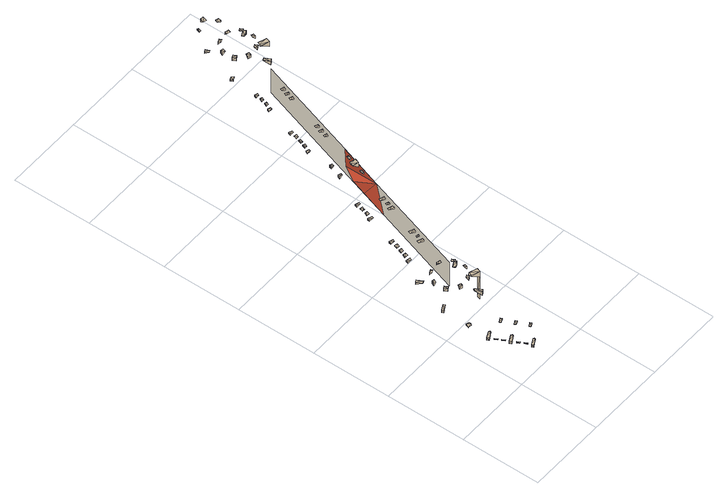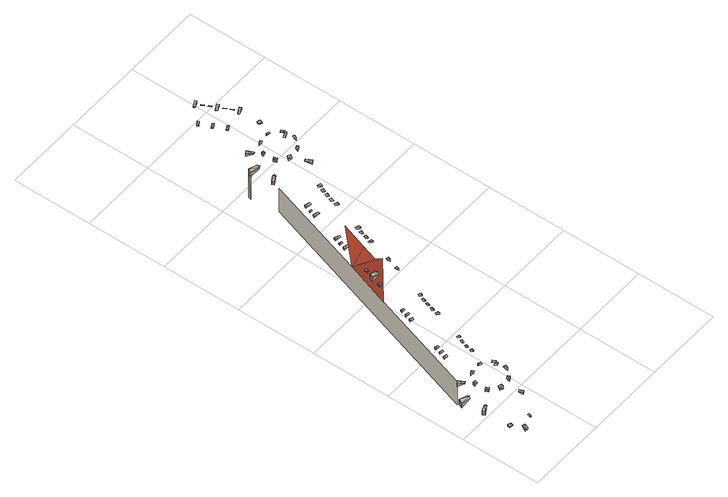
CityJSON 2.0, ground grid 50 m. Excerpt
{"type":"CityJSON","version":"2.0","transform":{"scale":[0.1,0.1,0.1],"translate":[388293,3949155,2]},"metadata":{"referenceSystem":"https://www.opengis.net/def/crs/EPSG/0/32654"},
"CityObjects":{
"building1":{"type":"Building","attributes":{"延べ面積換算係数":"0.85","大字・町コード":"55","町・丁目コード":"1","13+区市町村コード+大字・町コード+町・丁目コード":"13101055001","地区計画":"大手町・丸の内・有楽町地区","class":"3002","usage":"431","measuredHeight":35.5,"storeysAboveGround":3,"storeysBelowGround":1,"RiverFloodingRiskAttribute.description":"10","RiverFloodingRiskAttribute.rank":"1","RiverFloodingRiskAttribute.depth":0.1,"RiverFloodingRiskAttribute.adminType":"2","RiverFloodingRiskAttribute.scale":"2","HighTideRiskAttribute.description":"2","HighTideRiskAttribute.rank":"1","HighTideRiskAttribute.depth":0.02,"BuildingDetailAttribute.buildingRoofEdgeArea":8094.46,"BuildingDetailAttribute.fireproofStructureType":"1001","BuildingDetailAttribute.urbanPlanType":"21","BuildingDetailAttribute.areaClassificationType":"22","BuildingDetailAttribute.districtsAndZonesType":"10","BuildingDetailAttribute.landUseType":"216","BuildingDetailAttribute.detailedUsage":"1431","BuildingDetailAttribute.specifiedBuildingCoverageRate":80,"BuildingDetailAttribute.specifiedFloorAreaRate":900,"BuildingDetailAttribute.surveyYear":2021,"BuildingIDAttribute.prefecture":"13","BuildingIDAttribute.city":"13101","heritageComplexName":"東京駅丸ノ内本屋","heritageRecordIds":"national_classified:103","heritageRecordNames":"東京駅丸ノ内本屋","heritageRecordTypes":"建造物","heritageEntityClasses":"building_direct","heritageMatchMethod":"point_in_building"},"address":[{"country":"日本","locality":"東京都千代田区丸の内一丁目"}],"children":["building1-1"],"geometry":[{"type":"MultiSurface","lod":"2","boundaries":[[[0,1,2]],[[3,0,2]],[[2,4,3]],[[5,6,7,2,8,9]],[[2,7,4]]],"semantics":{"surfaces":[{"type":"RoofSurface"},{"type":"WallSurface"}],"values":[0,0,0,1,0]}}]},
"building1-1":{"type":"BuildingInstallation","parents":["building1"],"geometry":[{"type":"MultiSurface","lod":"2","boundaries":[[[10,11,12]],[[13,14,15]],[[16,17,18]],[[19,20,21]],[[22,23,24]],[[25,26,27]],[[28,29,30]],[[30,31,32]],[[33,34,35]],[[36,37,38]],[[39,40,41]],[[42,43,44]],[[45,46,47]],[[48,49,50]],[[51,52,53]],[[54,55,56]],[[57,58,59]],[[60,61,62]],[[63,64,65]],[[66,67,68]],[[69,70,71]],[[72,73,74]],[[75,76,77]],[[78,79,80]],[[81,82,83]],[[84,85,86]],[[87,88,89]],[[90,91,92]],[[93,94,95]],[[96,97,98]],[[99,100,101]],[[102,103,104]],[[105,106,107]],[[108,109,110]],[[111,112,113]],[[114,115,116]],[[117,118,119]],[[120,121,122]],[[123,124,125]],[[126,127,128]],[[129,130,131]],[[132,133,134]],[[135,136,137]],[[138,139,140]],[[141,142,143]],[[144,145,146]],[[147,148,149]],[[150,151,152]],[[153,154,155]],[[156,157,158]],[[159,160,161]],[[162,163,164]],[[165,166,167]],[[168,169,170]],[[171,172,173]],[[174,175,176]],[[177,178,179]],[[180,181,182]],[[183,184,185]],[[186,187,188]],[[189,190,191]],[[192,193,194]],[[195,196,197]],[[198,199,200]],[[201,202,203]],[[204,205,206]],[[207,208,209]],[[210,211,212]],[[213,214,215]],[[216,217,218]],[[219,220,221]],[[222,223,224]],[[225,226,227]],[[228,229,230]],[[231,232,233]],[[234,235,236]],[[237,238,239]],[[240,241,242]],[[243,244,245]],[[246,247,248]],[[249,250,251]],[[252,253,254]],[[255,256,257]],[[258,259,260]],[[261,262,263]],[[264,265,266]],[[267,268,269]],[[270,271,272]],[[273,274,275]],[[276,277,278]],[[279,280,281]],[[282,283,284]],[[285,286,287]],[[288,289,290]],[[291,292,293]],[[294,295,296]],[[297,298,299]],[[300,301,302]],[[303,304,305]],[[306,307,308]],[[309,310,311]],[[312,313,314]],[[315,316,317]],[[318,319,320]],[[321,322,323]],[[324,325,326]],[[327,328,329]],[[330,331,332]],[[333,334,335]],[[336,337,338]],[[339,340,341]],[[342,343,344]],[[345,346,347]],[[348,349,350]],[[351,352,353]],[[354,355,353]],[[356,357,358]],[[20,19,22]],[[22,19,23]],[[20,22,24]],[[21,20,24]],[[25,27,359]],[[359,27,360]],[[359,360,361]],[[359,26,25]],[[361,26,359]],[[362,363,364]],[[365,362,364]],[[362,365,366]],[[367,362,366]],[[363,13,368]],[[363,14,13]],[[363,367,14]],[[362,367,363]],[[367,366,15]],[[14,367,15]],[[369,370,371]],[[372,369,371]],[[370,369,28]],[[28,369,29]],[[372,371,32]],[[31,372,32]],[[29,31,30]],[[369,372,31]],[[29,369,31]],[[373,374,375]],[[376,377,374]],[[373,376,374]],[[374,378,379]],[[375,374,379]],[[376,373,380]],[[381,376,380]],[[380,373,379]],[[379,373,375]],[[382,383,381]],[[384,382,381]],[[381,377,376]],[[381,382,377]],[[385,386,387]],[[388,385,387]],[[385,389,386]],[[34,389,385]],[[33,389,34]],[[390,388,387]],[[38,37,390]],[[37,388,390]],[[34,36,35]],[[34,37,36]],[[385,388,37]],[[34,385,37]],[[42,41,40]],[[43,42,40]],[[44,43,40]],[[39,44,40]],[[44,39,41]],[[42,44,41]],[[46,45,49]],[[48,46,49]],[[48,50,47]],[[46,48,47]],[[45,47,49]],[[49,47,50]],[[55,53,52]],[[56,55,52]],[[52,51,56]],[[56,51,54]],[[55,54,51]],[[53,55,51]],[[57,60,62]],[[58,57,62]],[[61,59,62]],[[62,59,58]],[[59,61,60]],[[57,59,60]],[[63,67,66]],[[64,63,66]],[[68,65,66]],[[66,65,64]],[[65,68,67]],[[63,65,67]],[[73,71,74]],[[74,71,70]],[[69,72,70]],[[70,72,74]],[[73,72,71]],[[71,72,69]],[[76,75,80]],[[79,76,80]],[[78,77,76]],[[79,78,76]],[[77,78,75]],[[75,78,80]],[[82,81,86]],[[85,82,86]],[[84,83,85]],[[85,83,82]],[[84,86,83]],[[83,86,81]],[[87,92,88]],[[88,92,91]],[[91,90,88]],[[88,90,89]],[[93,391,94]],[[94,391,392]],[[393,394,392]],[[391,393,392]],[[395,392,394]],[[395,94,392]],[[95,94,395]],[[101,98,99]],[[99,98,97]],[[97,96,100]],[[99,97,100]],[[105,104,106]],[[106,104,103]],[[103,102,106]],[[106,102,107]],[[354,396,397]],[[355,354,397]],[[355,351,353]],[[397,398,351]],[[355,397,351]],[[398,399,400]],[[397,396,399]],[[398,397,399]],[[401,398,400]],[[352,351,401]],[[351,398,401]],[[402,403,404]],[[405,402,404]],[[406,407,403]],[[402,406,403]],[[404,408,409]],[[405,404,409]],[[410,409,408]],[[411,410,408]],[[406,410,411]],[[407,406,411]],[[409,402,405]],[[410,406,402]],[[409,410,402]],[[412,413,414]],[[415,412,414]],[[416,415,414]],[[417,416,414]],[[418,416,417]],[[419,418,417]],[[416,412,415]],[[418,420,412]],[[416,418,412]],[[420,421,422]],[[421,418,423]],[[418,419,423]],[[420,418,421]],[[424,420,422]],[[425,412,420]],[[413,412,425]],[[425,420,424]],[[426,427,428]],[[426,429,427]],[[430,429,426]],[[18,109,108]],[[17,109,18]],[[427,429,109]],[[17,427,109]],[[431,429,430]],[[431,109,429]],[[110,109,431]],[[17,16,432]],[[427,433,428]],[[427,432,433]],[[427,17,432]],[[356,434,357]],[[357,434,435]],[[436,435,434]],[[436,437,435]],[[438,437,439]],[[438,435,437]],[[438,357,435]],[[438,358,357]],[[440,441,442]],[[442,441,443]],[[443,441,444]],[[440,442,445]],[[445,446,447]],[[445,444,446]],[[445,443,444]],[[442,443,445]],[[448,449,450]],[[449,451,450]],[[452,449,448]],[[450,451,453]],[[454,450,453]],[[451,449,455]],[[453,451,455]],[[452,456,455]],[[449,452,455]],[[448,457,458]],[[450,454,457]],[[448,450,457]],[[459,448,458]],[[456,452,448]],[[459,456,448]],[[460,112,111]],[[461,460,111]],[[462,463,116]],[[115,462,116]],[[460,461,463]],[[462,460,463]],[[114,462,115]],[[113,462,114]],[[113,460,462]],[[112,460,113]],[[464,465,466]],[[467,464,466]],[[467,466,122]],[[121,467,122]],[[464,118,117]],[[465,464,117]],[[120,467,121]],[[119,467,120]],[[119,464,467]],[[118,464,119]],[[468,469,470]],[[471,468,470]],[[471,470,472]],[[473,471,472]],[[474,469,475]],[[475,469,468]],[[475,476,477]],[[474,475,477]],[[476,473,472]],[[477,476,472]],[[473,468,471]],[[473,475,468]],[[476,475,473]],[[126,128,125]],[[125,128,123]],[[125,124,127]],[[126,125,127]],[[133,132,130]],[[130,132,131]],[[130,129,134]],[[133,130,134]],[[139,138,136]],[[136,138,137]],[[136,135,140]],[[139,136,140]],[[144,146,143]],[[143,146,141]],[[142,145,143]],[[143,145,144]],[[147,149,152]],[[152,149,150]],[[151,148,152]],[[152,148,147]],[[154,153,157]],[[157,153,158]],[[157,156,155]],[[154,157,155]],[[160,159,163]],[[163,159,164]],[[163,162,161]],[[160,163,161]],[[166,165,169]],[[169,165,170]],[[169,168,167]],[[166,169,167]],[[172,171,175]],[[175,171,176]],[[175,174,173]],[[172,175,173]],[[179,178,181]],[[180,179,181]],[[180,182,179]],[[179,182,177]],[[185,184,186]],[[188,185,186]],[[188,187,185]],[[185,187,183]],[[191,190,193]],[[192,191,193]],[[192,194,191]],[[191,194,189]],[[196,478,479]],[[197,196,479]],[[478,200,199]],[[479,478,199]],[[198,196,195]],[[198,478,196]],[[200,478,198]],[[480,205,204]],[[480,202,205]],[[203,202,480]],[[480,481,201]],[[203,480,201]],[[204,206,481]],[[480,204,481]],[[205,481,206]],[[202,201,481]],[[205,202,481]],[[482,483,484]],[[482,485,483]],[[486,485,482]],[[487,484,483]],[[488,487,483]],[[485,489,490]],[[485,486,489]],[[490,488,485]],[[485,488,483]],[[491,492,493]],[[494,492,491]],[[494,495,492]],[[496,495,494]],[[497,498,495]],[[496,497,495]],[[499,495,498]],[[499,492,495]],[[493,492,499]],[[500,209,501]],[[501,209,208]],[[500,501,502]],[[503,208,207]],[[503,501,208]],[[502,501,503]],[[214,213,211]],[[211,213,212]],[[210,215,211]],[[211,215,214]],[[217,504,218]],[[220,219,504]],[[217,220,504]],[[220,505,221]],[[217,216,505]],[[220,217,505]],[[222,227,223]],[[223,227,226]],[[223,226,225]],[[224,223,225]],[[228,233,229]],[[229,233,232]],[[229,232,231]],[[230,229,231]],[[506,235,234]],[[507,506,234]],[[506,507,508]],[[509,506,508]],[[235,510,236]],[[506,509,510]],[[235,506,510]],[[237,242,238]],[[238,242,241]],[[241,240,238]],[[238,240,239]],[[244,243,248]],[[247,244,248]],[[244,247,246]],[[245,244,246]],[[511,512,513]],[[514,511,513]],[[511,250,249]],[[512,511,249]],[[250,515,251]],[[511,514,515]],[[250,511,515]],[[516,517,518]],[[519,516,518]],[[516,519,520]],[[521,516,520]],[[517,516,522]],[[522,516,521]],[[523,518,517]],[[522,523,517]],[[252,257,253]],[[253,257,256]],[[256,255,253]],[[253,255,254]],[[261,260,262]],[[262,260,259]],[[262,259,258]],[[263,262,258]],[[268,267,265]],[[265,267,266]],[[264,269,265]],[[265,269,268]],[[271,270,524]],[[524,270,525]],[[524,525,526]],[[527,524,526]],[[524,528,271]],[[528,272,271]],[[527,528,524]],[[529,530,531]],[[532,529,531]],[[529,274,273]],[[530,529,273]],[[274,533,275]],[[529,533,274]],[[532,533,529]],[[534,535,536]],[[537,534,536]],[[535,538,539]],[[536,535,539]],[[534,540,538]],[[535,534,538]],[[541,540,534]],[[537,541,534]],[[280,279,277]],[[277,279,278]],[[276,281,277]],[[277,281,280]],[[542,543,544]],[[544,543,545]],[[543,542,546]],[[547,543,546]],[[543,547,548]],[[545,543,548]],[[548,544,545]],[[546,542,544]],[[549,550,551]],[[551,550,552]],[[553,549,551]],[[554,553,551]],[[552,550,12]],[[11,552,12]],[[555,11,10]],[[554,11,555]],[[551,552,11]],[[554,551,11]],[[556,349,557]],[[348,557,349]],[[556,557,283]],[[283,557,284]],[[558,559,560]],[[561,558,560]],[[559,562,560]],[[559,285,562]],[[286,285,559]],[[563,558,561]],[[563,289,558]],[[290,289,563]],[[558,286,559]],[[289,286,558]],[[289,287,286]],[[288,287,289]],[[292,291,295]],[[294,292,295]],[[296,293,292]],[[294,296,292]],[[564,565,566]],[[567,564,566]],[[564,567,299]],[[298,564,299]],[[564,568,565]],[[298,568,564]],[[297,568,298]],[[301,300,303]],[[305,301,303]],[[305,304,302]],[[301,305,302]],[[300,302,303]],[[303,302,304]],[[307,306,310]],[[309,307,310]],[[306,308,311]],[[310,306,311]],[[311,308,307]],[[309,311,307]],[[316,315,314]],[[313,316,314]],[[317,316,312]],[[312,316,313]],[[317,312,315]],[[315,312,314]],[[318,322,321]],[[319,318,321]],[[323,320,319]],[[321,323,319]],[[320,323,318]],[[318,323,322]],[[329,328,325]],[[325,328,326]],[[325,324,327]],[[329,325,327]],[[326,328,324]],[[324,328,327]],[[330,334,333]],[[331,330,333]],[[333,335,331]],[[331,335,332]],[[334,330,335]],[[335,330,332]],[[337,336,341]],[[340,337,341]],[[338,337,339]],[[339,337,340]],[[338,339,336]],[[336,339,341]],[[346,344,343]],[[347,346,343]],[[342,345,347]],[[343,342,347]],[[346,345,342]],[[344,346,342]],[[569,283,282]],[[569,556,283]],[[570,556,569]],[[556,570,350]],[[349,556,350]],[[378,377,384]],[[374,377,378]],[[527,526,528]],[[531,533,532]],[[553,554,555]],[[496,494,497]],[[509,508,510]],[[515,514,251]],[[514,513,251]],[[568,566,565]],[[364,363,368]],[[394,393,395]],[[400,399,401]],[[422,421,424]],[[428,433,426]],[[458,457,459]],[[512,249,513]],[[513,249,251]],[[520,523,522]],[[521,520,522]],[[523,520,519]],[[518,523,519]],[[252,254,257]],[[257,254,255]],[[261,263,258]],[[260,261,258]],[[267,269,266]],[[266,269,264]],[[270,526,525]],[[272,526,270]],[[528,526,272]],[[273,531,530]],[[275,533,273]],[[273,533,531]],[[539,538,540]],[[541,539,540]],[[541,537,536]],[[539,541,536]],[[279,281,278]],[[278,281,276]],[[548,547,546]],[[544,548,546]],[[549,12,550]],[[553,12,549]],[[553,10,12]],[[555,10,553]],[[193,190,189]],[[194,193,189]],[[199,197,479]],[[198,195,197]],[[199,198,197]],[[489,487,488]],[[490,489,488]],[[482,489,486]],[[482,487,489]],[[484,487,482]],[[498,494,499]],[[499,491,493]],[[497,494,498]],[[499,494,491]],[[503,500,502]],[[503,209,500]],[[207,209,503]],[[213,215,212]],[[212,215,210]],[[219,221,505]],[[504,219,505]],[[218,504,505]],[[216,218,505]],[[222,224,225]],[[227,222,225]],[[228,230,231]],[[233,228,231]],[[510,234,236]],[[508,507,234]],[[510,508,234]],[[239,240,237]],[[237,240,242]],[[243,245,246]],[[248,243,246]],[[282,284,557]],[[569,282,557]],[[569,350,570]],[[569,348,350]],[[557,348,569]],[[561,560,562]],[[563,561,562]],[[285,563,562]],[[287,290,285]],[[285,290,563]],[[288,290,287]],[[291,293,295]],[[295,293,296]],[[566,299,567]],[[568,299,566]],[[297,299,568]],[[21,24,19]],[[19,24,23]],[[26,361,27]],[[361,360,27]],[[15,364,13]],[[13,364,368]],[[366,364,15]],[[365,364,366]],[[28,32,370]],[[370,32,371]],[[30,32,28]],[[378,380,379]],[[384,380,378]],[[381,380,384]],[[389,390,387]],[[386,389,387]],[[33,390,389]],[[35,36,33]],[[33,38,390]],[[36,38,33]],[[89,90,87]],[[87,90,92]],[[395,93,95]],[[393,391,395]],[[391,93,395]],[[101,100,98]],[[98,100,96]],[[107,102,105]],[[105,102,104]],[[354,401,396]],[[396,401,399]],[[353,352,354]],[[352,401,354]],[[411,403,407]],[[408,403,411]],[[404,403,408]],[[423,425,424]],[[421,423,424]],[[413,417,414]],[[425,417,413]],[[425,419,417]],[[423,419,425]],[[431,433,432]],[[430,426,431]],[[431,426,433]],[[432,110,431]],[[16,18,432]],[[432,108,110]],[[432,18,108]],[[436,438,439]],[[437,436,439]],[[436,358,438]],[[436,356,358]],[[434,356,436]],[[441,440,445]],[[444,441,445]],[[459,455,456]],[[459,453,455]],[[457,454,453]],[[459,457,453]],[[113,461,111]],[[113,463,461]],[[114,116,463]],[[113,114,463]],[[119,465,117]],[[119,466,465]],[[120,122,466]],[[119,120,466]],[[470,477,472]],[[469,474,477]],[[470,469,477]],[[127,124,123]],[[128,127,123]],[[131,132,134]],[[129,131,134]],[[138,140,137]],[[137,140,135]],[[141,146,145]],[[142,141,145]],[[150,149,148]],[[151,150,148]],[[153,155,158]],[[158,155,156]],[[159,161,164]],[[164,161,162]],[[165,167,170]],[[170,167,168]],[[171,173,176]],[[176,173,174]],[[181,178,177]],[[182,181,177]],[[183,187,186]],[[184,183,186]]]}]}
},
"vertices":[
[401,1367,231],[344,1196,231],[523,1380,191],[433,1465,231],[448,1528,293],[825,2322,9],[825,2322,191],[615,1665,191],[317,734,191],[317,734,9],
[837,2383,227],[839,2382,227],[839,2382,226],[95,732,225],[93,733,225],[93,733,224],[143,249,202],[143,249,203],[140,251,203],[323,1369,202],[323,1369,212],[347,1362,212],[319,1354,212],[319,1354,202],[343,1347,212],[1,539,225],[38,558,225],[1,539,208],[291,670,221],[291,670,225],[281,674,225],[283,685,225],[283,685,221],[218,489,221],[218,489,225],[221,497,225],[223,498,225],[233,496,225],[233,496,221],[148,524,318],[143,510,318],[143,510,297],[124,516,297],[124,516,318],[129,530,318],[126,711,299],[126,711,318],[132,699,318],[107,701,318],[107,701,299],[114,689,318],[255,594,318],[268,590,318],[268,590,298],[249,577,318],[262,572,298],[262,572,318],[205,515,296],[205,515,318],[198,528,318],[221,523,296],[214,537,318],[221,523,318],[65,575,297],[65,575,318],[78,582,318],[76,555,318],[76,555,297],[89,562,318],[74,631,318],[61,636,318],[61,636,298],[82,651,318],[68,656,298],[68,656,318],[208,711,296],[208,711,318],[203,697,318],[183,703,318],[187,718,318],[187,718,296],[264,652,298],[264,652,318],[252,646,318],[242,665,318],[255,671,318],[255,671,298],[27,208,198],[27,208,200],[32,211,200],[42,191,200],[37,189,200],[37,189,198],[45,172,198],[45,172,200],[50,175,200],[97,85,200],[90,82,200],[90,82,198],[81,101,200],[87,105,200],[81,101,197],[115,49,200],[109,46,200],[109,46,198],[100,65,198],[100,65,200],[106,68,200],[136,257,203],[137,261,203],[137,261,202],[548,1582,225],[548,1582,227],[547,1591,227],[550,1599,227],[554,1605,227],[554,1605,225],[511,1467,224],[511,1467,227],[511,1476,227],[513,1483,227],[518,1489,227],[518,1489,225],[364,977,201],[348,982,207],[364,977,207],[360,965,207],[344,970,207],[360,965,201],[430,1249,208],[448,1243,208],[448,1243,202],[444,1231,202],[444,1231,208],[426,1237,208],[616,1841,214],[639,1834,214],[639,1834,204],[634,1822,204],[634,1822,214],[612,1829,214],[351,939,201],[319,950,213],[351,939,213],[346,925,213],[315,935,213],[346,925,201],[371,1001,213],[340,1012,213],[371,1001,201],[376,1015,201],[344,1026,213],[376,1015,213],[432,1191,201],[432,1191,213],[402,1202,213],[406,1216,213],[437,1206,213],[437,1206,201],[456,1268,202],[456,1268,213],[426,1278,213],[431,1292,213],[461,1282,213],[461,1282,201],[622,1782,204],[622,1782,213],[602,1789,213],[607,1803,213],[627,1796,213],[627,1796,204],[646,1859,204],[646,1859,213],[627,1866,213],[631,1880,213],[651,1874,213],[651,1874,204],[749,2178,203],[728,2185,213],[749,2178,213],[744,2163,213],[724,2170,213],[744,2163,203],[737,2138,203],[715,2146,213],[737,2138,213],[711,2133,213],[733,2126,203],[733,2126,213],[725,2101,203],[704,2108,213],[725,2101,213],[720,2087,213],[699,2094,213],[720,2087,204],[427,1620,242],[427,1620,259],[442,1615,259],[425,1614,243],[428,1603,249],[423,1605,243],[414,1523,259],[397,1528,259],[397,1528,240],[401,1543,240],[401,1543,259],[418,1538,259],[232,1000,212],[216,1005,212],[216,1005,205],[316,1268,211],[302,1272,211],[302,1272,205],[308,1292,205],[308,1292,211],[322,1288,211],[327,1306,211],[313,1310,211],[313,1310,205],[319,1331,205],[319,1331,211],[333,1327,211],[486,1846,206],[486,1846,213],[500,1842,213],[493,1822,213],[479,1826,213],[479,1826,206],[498,1883,207],[498,1883,213],[511,1879,213],[505,1859,213],[492,1863,213],[492,1863,207],[517,1897,213],[504,1901,213],[504,1901,207],[176,912,201],[176,912,212],[200,905,212],[195,890,212],[171,897,212],[171,897,201],[225,1064,202],[225,1064,212],[249,1056,212],[244,1042,212],[221,1049,212],[221,1049,202],[307,1233,212],[282,1240,212],[282,1240,201],[527,1939,212],[507,1945,212],[507,1945,202],[512,1960,202],[512,1960,212],[531,1954,212],[613,2203,213],[601,2207,213],[601,2207,207],[607,2227,207],[607,2227,213],[620,2224,213],[602,2164,213],[589,2168,213],[589,2168,207],[595,2188,207],[595,2188,213],[608,2185,213],[573,2150,202],[573,2150,212],[593,2145,212],[623,2244,212],[606,2250,212],[606,2250,203],[796,2769,213],[786,2772,213],[786,2772,208],[792,2793,208],[792,2793,213],[801,2791,213],[894,2445,225],[894,2445,229],[889,2458,229],[898,2556,226],[898,2556,229],[893,2557,229],[888,2567,229],[890,2571,229],[890,2571,226],[693,2631,225],[681,2656,225],[681,2656,212],[695,2663,225],[707,2639,225],[695,2663,212],[609,2427,214],[609,2427,225],[626,2435,225],[869,2540,300],[869,2540,320],[854,2532,320],[859,2559,300],[844,2551,320],[859,2559,320],[813,2598,299],[813,2598,320],[807,2581,320],[792,2605,320],[792,2605,299],[787,2588,320],[682,2517,320],[666,2523,320],[666,2523,299],[673,2543,299],[673,2543,320],[689,2537,320],[670,2462,299],[670,2462,320],[686,2470,320],[681,2442,320],[681,2442,299],[696,2451,320],[754,2414,320],[748,2397,320],[748,2397,299],[735,2420,320],[729,2403,299],[729,2403,320],[731,2598,301],[731,2598,320],[738,2584,320],[712,2588,320],[712,2588,301],[720,2574,320],[810,2402,298],[810,2402,320],[802,2418,320],[818,2427,320],[826,2411,320],[826,2411,298],[857,2483,320],[873,2477,320],[873,2477,300],[851,2465,320],[867,2460,300],[867,2460,320],[904,2472,229],[956,2455,229],[956,2455,191],[48,244,213],[48,244,211],[50,253,213],[42,258,211],[42,258,213],[204,190,194],[204,190,203],[179,178,203],[8,526,225],[8,526,208],[45,545,225],[88,778,225],[107,741,225],[107,741,224],[88,778,207],[73,770,207],[73,770,225],[107,739,225],[327,689,225],[327,689,197],[320,703,197],[320,703,225],[288,562,233],[295,586,233],[281,577,233],[339,545,233],[346,569,233],[295,586,223],[281,577,229],[288,562,223],[339,545,191],[346,569,15],[339,545,15],[346,569,191],[238,451,225],[238,451,196],[252,459,197],[252,459,225],[232,463,204],[238,485,214],[55,153,198],[55,153,200],[59,155,200],[60,155,200],[59,157,200],[2,238,195],[2,238,213],[9,224,213],[8,225,195],[9,224,195],[20,229,199],[102,136,213],[102,136,210],[103,145,212],[103,145,213],[63,116,213],[63,116,194],[95,150,210],[95,150,213],[56,130,213],[56,130,195],[155,29,213],[155,29,209],[157,38,211],[157,38,213],[149,43,213],[149,43,209],[109,23,213],[109,23,194],[116,9,213],[113,15,194],[116,9,194],[111,20,194],[120,12,195],[131,17,200],[165,266,194],[168,262,203],[168,262,194],[162,273,203],[162,273,194],[151,268,198],[146,251,201],[166,261,195],[198,202,194],[198,202,203],[177,191,202],[173,190,203],[179,179,203],[173,189,203],[240,119,194],[234,131,194],[240,119,203],[234,131,203],[210,118,203],[216,106,203],[209,117,203],[214,107,203],[9,364,207],[35,367,207],[16,385,207],[34,379,207],[27,358,207],[34,379,205],[16,385,199],[35,367,206],[27,358,205],[9,366,199],[9,364,199],[10,364,199],[558,1579,227],[558,1579,215],[565,1601,227],[565,1601,216],[521,1464,227],[521,1464,216],[527,1486,216],[527,1486,227],[553,1545,249],[553,1545,210],[518,1556,243],[518,1556,249],[509,1543,246],[509,1543,249],[545,1518,210],[545,1518,249],[509,1529,249],[509,1529,242],[423,1605,259],[437,1600,259],[397,1529,240],[415,1528,259],[213,943,212],[191,930,212],[207,925,212],[197,950,212],[213,946,212],[203,926,211],[191,930,205],[204,948,208],[197,950,205],[210,988,205],[210,988,212],[226,983,212],[206,972,206],[204,967,212],[204,967,206],[205,967,206],[220,963,212],[226,982,212],[222,1026,205],[222,1026,212],[238,1021,212],[238,1019,212],[315,1317,205],[329,1313,211],[510,1922,213],[524,1918,213],[518,1919,210],[510,1922,207],[507,1912,207],[286,1255,212],[311,1247,212],[291,1253,203],[286,1255,201],[285,1250,201],[464,1807,212],[459,1792,212],[479,1787,212],[483,1802,212],[472,1805,206],[464,1807,202],[459,1792,202],[474,1788,209],[569,2136,212],[569,2136,202],[586,2131,210],[588,2130,212],[589,2132,212],[610,2264,212],[628,2259,212],[616,2263,206],[610,2264,203],[607,2252,203],[882,2821,210],[863,2826,210],[856,2799,210],[874,2793,210],[863,2826,191],[862,2821,191],[882,2821,191],[880,2815,191],[917,2731,213],[922,2750,213],[898,2737,213],[903,2755,213],[917,2731,203],[922,2750,202],[903,2755,211],[842,2338,196],[858,2346,196],[842,2338,227],[858,2346,227],[823,2374,226],[823,2374,227],[824,2376,227],[947,2428,229],[898,2455,229],[926,2589,229],[934,2574,229],[934,2574,198],[926,2589,198],[922,2568,207],[899,2575,219],[616,2411,225],[616,2411,213],[634,2420,223],[638,2422,225],[610,2424,214],[900,2443,225],[947,2428,191]
]}
